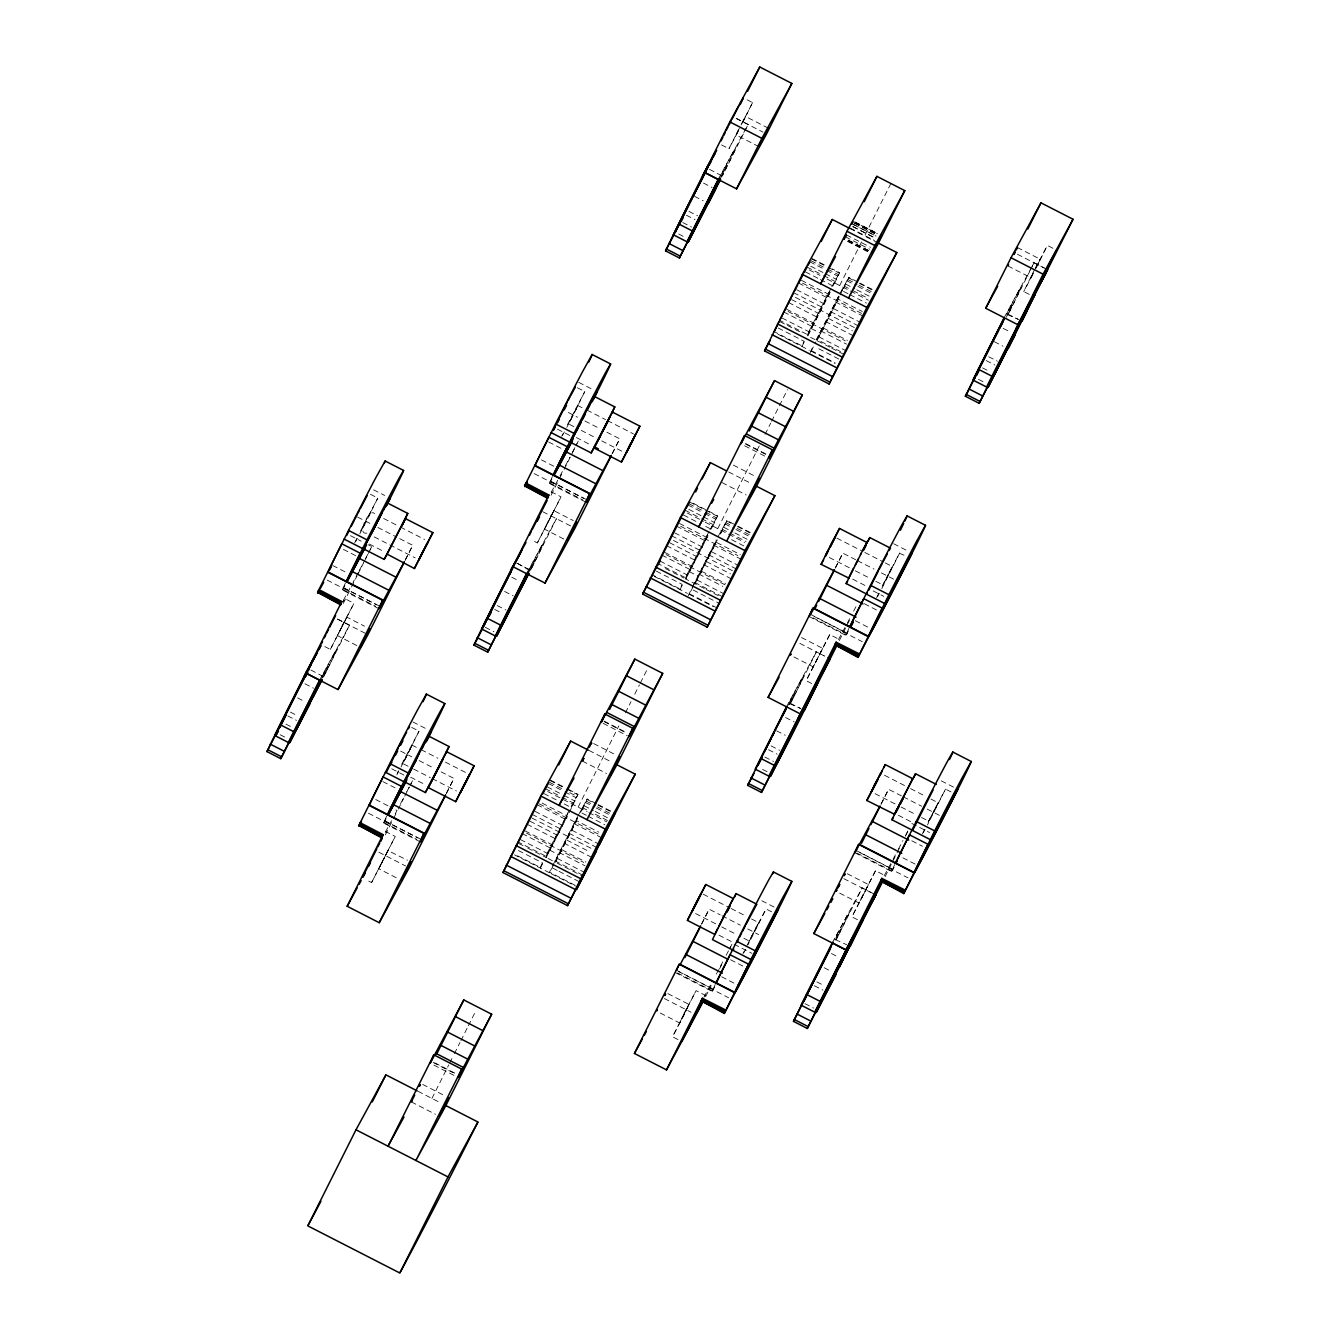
<?xml version="1.0" encoding="UTF-8"?>
<svg xmlns="http://www.w3.org/2000/svg" width="1340" height="1340" viewBox="0 0 1340 1340"><rect width="100%" height="100%" fill="white"/><g stroke="black" fill="none" stroke-linecap="round" stroke-linejoin="round"><path stroke-width="0.75" stroke-dasharray="5 3.75" d="M322.772 676.968L322.27 677.437M529.685 570.471L517.826 563.554M721.372 176.26L720.87 176.713M789.629 703.651L800.231 708.257M1007.312 314.531L1017.914 319.121M835.457 939.658L846.729 944.734M324.799 646.6L330.344 649.431L353.961 603.335L344.748 598.595L343.358 601.744M330.344 649.431L346.876 617.154L364.463 626.182M356.775 645.528L337.429 635.612L340.779 628.728M385.685 832.542L385.987 831.721L395.216 836.445L394.898 837.266L371.582 882.558L366.055 879.727M371.582 882.558L395.216 836.445M396.255 877.734L378.667 868.722L387.913 850.582L407.46 860.196M388.114 850.28L383.541 859.543M551.444 492.919L551.762 492.098L560.974 496.822L560.673 497.643L537.357 542.934L531.812 540.104M537.357 542.934L560.974 496.822M563.788 539.015L544.442 529.099L549.015 519.836L553.889 510.657L573.235 520.573M553.889 510.657L544.442 529.099M721.557 144.938L728.927 148.723L752.561 102.611L745.174 98.825M758.875 146.613L736.012 134.888L739.379 128.02M768.339 128.171L745.476 116.446L742.109 123.314M752.561 102.611L741.891 124.268M678.023 1039.572L672.496 1036.741L689.028 1004.464L666.164 992.756M660.235 1013.006L679.581 1022.906L682.931 1016.038M705.041 996.173L705.343 995.352L696.113 990.628L679.581 1022.906M811.705 683.517L806.178 680.67L829.293 635.327L829.795 634.574L839.024 639.297L838.723 640.101M793.917 656.935L813.263 666.851L822.71 648.393L799.846 636.684M822.71 648.393L813.263 666.851M829.795 634.574L806.178 680.67M1029.288 294.381L1023.743 291.534L1034.413 269.876M1007.965 265.99L1030.828 277.698L1033.073 273.059M1017.412 247.548L1040.292 259.257L1035.72 268.519M1052.905 248.269L1047.378 245.421L1035.937 268.586M857.449 919.692L851.922 916.845L875.053 871.502L875.556 870.732L884.769 875.455L884.467 876.276M839.661 893.11L859.007 903.009L868.454 884.568L845.59 872.859M875.556 870.732L851.922 916.845M379.019 608.745L342.337 589.952L346.022 581.61M420.274 841.855L383.575 823.062L387.26 814.72M586.032 502.232L549.35 483.455L553.035 475.097M809.142 616.551L845.825 635.361L849.51 627.019M675.461 972.622L712.143 991.416L715.828 983.074M854.887 852.726L891.586 871.536L895.271 863.195M743.901 938.301L749.311 941.065L752.946 933.645M751.556 918.972L758.758 922.674L749.311 941.065M771.589 911.82L766.061 908.972L748.021 944.834M366.892 533.136C355.536 535.112 370.091 506.872 374.547 513.806M370.946 511.964L367.294 519.384M370.426 494.276L377.813 498.061L365.636 522.617M408.13 766.262L402.737 763.499L412.067 745.241L419.387 748.775M412.184 745.09L408.549 752.51M411.682 727.402L419.052 731.171L406.874 755.743M573.905 426.639L568.495 423.875L577.825 405.618L585.161 409.152M577.959 405.467L574.307 412.887M577.44 387.779L584.826 391.548L572.649 416.12M875.791 581.309L882.993 585.01L899.442 553.303L905.287 555.748M885.238 562.917L892.44 566.602L882.993 585.01M899.743 552.918L881.703 588.763M921.535 817.484L928.737 821.186L932.389 813.765M930.982 799.092L938.184 802.777L928.737 821.186M951.031 791.923L945.504 789.093L927.464 824.938M569.131 812.76L578.043 794.302L566.988 788.624M586.384 815.306L580.856 812.476L587.272 799.025L596.484 803.749M705.761 526.436L711.289 529.267L717.704 515.816L690.033 501.629M688.224 595.848L691.34 589.081M720.518 533.99L726.933 520.54L736.146 525.263M820.315 279.524L833.229 286.14L839.627 272.673L832.257 268.904M810.147 352.705L813.263 345.954M847.969 293.695L842.441 290.864L848.856 277.397L858.069 282.12M571.426 807.568L572.85 804.302L572.113 805.474M711.088 529.082L712.495 525.816L710.116 529.953M580.656 812.291L582.062 809.025L581.326 810.197M693.651 585.128L716.883 539.266M833.011 285.939L834.435 282.673L832.04 286.827M720.317 533.806L721.724 530.539L719.346 534.677M354.681 542.868L357.244 537.541M561.694 436.371L562.968 433.691M876.611 597.74L879.191 592.414M742.93 953.795L744.202 951.132M922.372 833.899L924.935 828.572M545.95 856.344L568.009 813.012M685.611 577.858L707.671 534.526M807.534 334.715L829.594 291.4M555.179 861.067L577.239 817.752M816.764 339.439L838.823 296.123M840.197 294.884L843.647 287.397L841.269 291.55M397.193 773.314L398.499 770.668M322.622 678.04L328.216 666.265L321.366 678.492M721.221 177.332L726.799 165.54L719.965 177.768M529.534 571.527L535.129 559.752L528.278 571.979M552.499 865.891L577.59 816.63M692.16 587.406L716.331 539.886M789.478 704.723L795.072 692.931L788.221 705.158M1006.34 317.262L1012.755 303.812L1007.831 312.404M836.127 939.055L840.9 928.955L835.959 937.548M527.675 848.053L546.117 857.5L568.462 813.631M704.22 588.461L685.779 579.014L708.123 535.146M815.089 339.656L807.702 335.871L830.046 292.019M547.976 858.438L555.346 862.223L577.674 818.355M717.336 539.869L695.008 583.738L716.347 542.332L740.317 554.626M829.845 347.211L816.931 340.611L839.259 296.743M332.705 656.365L349.522 625.194L335.854 618.226L366.155 633.753M731.305 155.658L748.105 124.486L734.454 117.501M539.618 549.852L541.544 546.017M569.282 810.147L545.749 856.143L518.094 841.972M708.944 531.662L685.41 577.657L657.739 563.487M830.867 288.536L807.333 334.531L779.679 320.361M685.779 579.014L708.793 534.275M807.702 335.871L830.716 291.132M838.254 296.76L816.562 339.255L840.532 351.549M746.983 945.471L754.621 930.429M343.224 603.519L350.594 588.83M351.516 587.004L357.043 575.982M357.964 574.14L363.492 563.118M364.413 561.276L371.783 546.586L368.232 544.777M322.103 676.315A61.54 0.921 -62.9 0 1 323.677 676.733L349.522 625.194M405.266 560.221L412.737 545.33L398.047 537.809M551.159 495.197L558.529 480.491M559.45 478.665L563.135 471.312M564.056 469.469L575.111 447.426M576.033 445.6L578.796 440.09M385.401 834.803L392.754 820.114M393.675 818.288L397.36 810.934M398.281 809.092L403.809 798.071M404.73 796.245L409.337 787.049M410.258 785.223L413.022 779.712M720.686 175.607A61.54 0.921 -62.9 0 1 722.277 176.026L748.105 124.486M529.015 569.818A61.54 0.921 -62.9 0 1 530.59 570.22L556.435 518.697L526.486 573.62M612.28 453.724L619.75 438.833L606.903 432.25M446.505 793.347L453.975 778.456L441.128 771.874M431.932 1098.431L448.749 1064.865M449.687 1063.005L453.423 1055.552M454.361 1053.675L459.972 1042.503M460.91 1040.627L467.442 1027.579M468.38 1025.72L475.868 1010.796M578.126 807.132L618.862 725.895M625.395 712.846L631.006 701.658M634.741 694.204L639.431 684.874M640.353 683.015L646.902 669.966M717.771 528.647L759.445 445.55M765.056 434.361L770.668 423.172M771.606 421.313L787.501 389.605M839.711 285.521L861.771 241.502M890.865 183.496L864.534 236.008L850.615 228.872M835.373 568.043L842.843 553.152L855.691 559.735M799.561 683.048L801.488 679.212M788.958 702.997A61.54 0.921 -62.9 0 1 790.533 703.416L816.378 651.877L828.321 658.024M839.343 640.537L850.398 618.494M1017.244 293.912L1019.171 290.077M701.691 924.098L709.162 909.207L720.166 914.851M1006.642 313.878A61.54 0.921 -62.9 0 1 1008.216 314.28L1029.438 271.953M1030.376 270.111L1034.061 262.757L1047.713 269.759M705.661 996.608L711.188 985.587M719.48 969.054L723.165 961.701M729.613 948.854L732.377 943.343M881.134 804.201L888.587 789.327L901.435 795.893M845.389 919.056L847.316 915.22M874.149 894.031L862.206 887.901L836.361 939.424A61.54 0.921 -62.9 0 0 834.787 939.022M885.087 876.712L896.142 854.669M897.063 852.826L899.827 847.316M905.354 836.294L908.118 830.8M804.302 341.8L801.873 346.625M680.017 589.617L682.378 584.927M540.372 868.102L543.504 861.854M811.085 351.348L815.893 341.851M693.182 586.535L689.246 594.34L713.215 606.618M553.52 865.02L549.584 872.826L514.543 854.87M685.678 1011.332L689.028 1004.464M360.41 531.209L377.813 498.061M567.423 424.713L584.826 391.548M401.648 764.336L419.052 731.171M546.117 857.5L567.457 816.094L539.802 801.923M816.931 340.611L838.27 299.205L862.24 311.483M555.346 862.223L576.686 820.817L598.812 832.157M882.34 586.066L888.303 574.357M928.101 822.241L945.504 789.093M863.881 893.83L868.454 884.568M341.767 626.283L353.961 603.335M405.149 560.07L412.737 545.33M612.162 453.556L619.75 438.833M446.387 793.18L453.975 778.456M835.256 567.875L842.843 553.152M1035.184 268.385L1047.378 245.421M1035.401 268.435L1040.292 259.257M701.574 923.947L709.162 909.207M683.919 1013.593L696.113 990.628M684.69 1013.794L672.496 1036.741M754.186 931.25L766.061 908.972M881.017 804.05L888.587 789.327M366.071 521.796L359.773 533.906M365.569 558.579L369.12 551.728M370.007 550.02L371.783 546.586M573.085 415.283L566.787 427.41M407.31 754.906L401.012 767.033M572.582 452.066L577.021 443.506M406.807 791.689L411.246 783.13M726.163 955.32L730.601 946.76M905.589 835.44L908.252 830.298M933.611 811.353L938.184 802.777M741.824 123.246L745.476 116.446M738.055 131.739L728.927 148.723M382.319 861.938L378.667 868.722M1032.872 274.549L1023.743 291.534M862.659 896.225L859.007 903.009M364.849 524.158L361.482 530.372M571.862 417.644L568.495 423.875M406.087 757.268L402.737 763.499M889.073 572.817L892.44 566.602M755.392 928.888L758.758 922.674M358.433 572.214L353.023 582.448M359.321 570.505L363.793 561.996M565.447 465.717L569.902 457.191M400.576 803.631L404.144 796.814M853.597 611.191L856.277 606.082M716.347 974.079L723.483 960.445M898.453 849.074L902.925 840.548M738.507 130.315L736.012 134.888M1033.324 273.125L1030.828 277.698M831.822 286.727L839.627 272.673M709.899 529.853L717.704 515.816M840.08 293.259L848.856 277.397M571.192 806.529L578.043 794.302M718.156 536.385L726.933 520.54M578.495 814.871L587.272 799.025M343.308 600.404L352.102 584.156M551.192 492.333L559.115 477.66M560.036 475.951L562.767 470.826M385.418 831.956L391.531 820.7M395.183 813.866L396.992 810.449L389.906 806.814M838.455 639.515L846.394 624.842M847.299 623.134L850.029 618.008M703.919 997.161L710.887 984.331M884.199 875.69L892.139 861.017M893.043 859.308L895.773 854.183M355.586 541.762L357.378 538.429M562.599 435.249L564.391 431.932M396.824 774.872L398.633 771.538M877.516 596.618L879.325 593.285M743.834 952.69L745.643 949.356M923.277 832.793L925.069 829.46M319.573 680.117L334.632 652.53M718.173 179.409L733.215 151.805M786.429 706.8L816.378 651.877M1004.112 317.68L1031.08 268.218M1032.068 266.392L1034.061 262.757M832.257 942.807L862.206 887.901M342.337 589.952L347.144 581.728M549.35 483.455L554.157 475.231M383.575 823.062L388.399 814.854M845.825 635.361L850.649 627.137M712.143 991.416L716.967 983.208M891.586 871.536L896.393 863.312M529.183 570.924L529.92 569.751M1006.809 314.984L1007.546 313.811M789.126 704.103L789.863 702.947M834.954 940.127L835.691 938.955M346.876 617.154L337.429 635.612M855.272 222.038L877.566 233.428M853.279 221.418L877.449 233.746M855.071 222.34L877.365 233.73M854.552 223.261L876.846 234.651M851.922 223.763L876.075 236.108M852.776 226.611L875.07 238.001M550.254 481.06L586.954 499.803M343.241 587.573L379.94 606.317M384.479 820.683L421.196 839.426M1017.412 254.248L1044.145 267.933M736.23 118.423L762.962 132.124M854.702 223.294L877.013 234.684M853.982 224.768L876.293 236.158M853.027 226.678L875.338 238.084M850.046 227.968L874.199 240.312M866.276 236.895L878.454 243.143M1008.216 314.28L1018.584 319.607M846.444 234.952L870.598 247.297M845.456 236.862L869.593 249.207M848.388 240.212L868.823 250.664M848.22 240.178L868.672 250.63M709.496 169.343L722.277 176.026M847.784 241.116L868.303 251.568M847.667 241.434L868.102 251.887M1003.275 328.401L1010.176 331.952M703.483 183.061L712.126 187.483M994.314 341.7L1002.957 346.139M694.522 196.344L703.182 200.782M811.973 258.503L824.87 265.119M859.912 283.075L876.511 291.584M811.588 258.905L826.328 266.459M828.187 267.397L839.242 273.075M848.471 277.799L857.684 282.522M859.526 283.46L876.125 291.969M811.035 260.68L825.792 268.234M827.634 269.173L838.706 274.851M847.919 279.574L857.148 284.298M858.99 285.236L875.59 293.745M809.896 261.836L824.653 269.39M826.495 270.328L837.567 276.007M846.78 280.73L856.009 285.453M857.851 286.408L874.45 294.901M988.736 356.758L997.396 361.18M810.7 266.208L823.597 272.824M825.457 273.762L836.512 279.44M845.741 284.164L854.954 288.887M856.796 289.825L873.395 298.334M807.048 267.112L821.788 274.666M823.648 275.604L834.703 281.283M843.932 286.006L851.302 289.775M853.144 290.73L867.901 298.284M809.226 269.893L819.98 275.404M827.149 279.089L848.672 290.11M850.465 291.031L868.387 300.21M986.173 360.577L994.816 365.016M688.961 211.402L697.604 215.841M805.558 271.953L818.472 278.569M849.811 294.632L866.41 303.142M686.398 215.221L695.041 219.659M982.555 367.897L989.473 371.448M801.387 280.295L829.041 294.482M802.593 283.159L861.62 313.392M682.78 222.541L691.423 226.979M798.64 283.092L826.294 297.262M835.524 302.003L863.178 316.173M978.535 379.387L983.711 382.034M796.613 289.725L824.268 303.895M833.497 308.619L859.308 321.851M793.665 292.723L821.319 306.894M830.549 311.617L858.203 325.804M678.744 234.031L685.661 237.582M795.374 297.346L854.384 327.58M791.572 299.591L819.226 313.761M828.455 318.484L852.424 330.779M788.624 302.589L816.278 316.759M825.507 321.483L853.161 335.67M786.597 309.222L814.251 323.392M823.48 328.116L847.45 340.41M788.071 311.5L845.239 340.796M783.85 312.019L811.504 326.19M820.733 330.913L846.545 344.146M811.337 328.568L820.549 333.291M782.024 317.965L809.695 332.136M818.908 336.859L846.579 351.03M780.048 321.701L785.575 324.531M787.418 325.486L802.174 333.04M831.688 348.166L844.585 354.782M778.222 327.998L804.034 341.231L801.856 345.821L774.185 331.65M818.79 348.785L840.934 360.125M811.069 350.544L835.055 362.822M777.971 334.196L809.327 350.259M811.169 351.197L835.138 363.492M745.442 443.506L767.736 454.93M745.744 444.16L768.021 455.567M744.621 445.784L765.04 456.253M578.763 382.369L593.519 389.94M893.679 543.739L908.436 551.293M733.365 465.114L755.659 476.521M728.692 471.981L751.572 483.723M586.954 410.074L605.58 419.621M607.439 420.576L633.502 433.925M836.88 538.144L862.96 551.494M864.819 552.448L883.445 561.996M722.059 482.601L746.196 494.979M568.294 412.469L577.523 417.209M584.893 420.978L599.566 428.498M857.516 560.673L874.032 569.131M881.385 572.9L894.283 579.5M581.225 430.391L594.256 437.075M601.71 440.894L622.196 451.379M829.293 557.49L853.496 569.902M855.372 570.857L870.263 578.478M576.351 437.56L591.024 445.064M852.659 579.115L865.489 585.714M557.507 429.185L569.919 435.55M873.144 590.906L883.78 596.367M737.988 526.201L754.587 534.71M689.648 502.031L717.319 516.202M726.531 520.925L735.76 525.649M737.603 526.603L754.202 535.096M689.112 503.806L703.869 511.361M705.711 512.316L716.766 517.977M725.995 522.701L729.68 524.593M737.067 528.379L753.649 536.888M687.973 504.962L702.73 512.517M704.572 513.471L715.644 519.133M724.856 523.856L734.086 528.58M735.928 529.534L752.527 538.044M688.76 509.334L701.674 515.95M703.517 516.905L714.589 522.567M723.801 527.29L733.03 532.014M734.873 532.968L751.472 541.477M685.108 510.239L699.865 517.793M701.708 518.747L712.78 524.409M721.992 529.132L745.978 541.427M548.646 441.982L562.833 449.252M687.303 513.036L703.433 521.294M705.225 522.215L726.749 533.236M728.541 534.158L744.672 542.432M864.283 603.704L878.454 610.973M683.635 515.096L696.532 521.712M731.573 539.652L744.487 546.268M679.464 523.438L707.118 537.608M680.67 526.285L737.837 555.581M676.717 526.235L704.371 540.405M713.6 545.129L741.255 559.299M541.477 459.921L553.906 466.286M855.356 620.738L869.526 628.008M674.69 532.851L702.344 547.038M711.573 551.762L739.228 565.932M671.742 535.849L699.396 550.037M708.625 554.76L736.28 568.931M673.434 540.472L732.461 570.706M550.673 481.462L583.704 498.363M814.151 616.433L847.165 633.368M669.631 542.717L697.303 556.904M706.515 561.628L730.501 573.905M534.191 473.606L555.48 484.494M842.743 631.693L862.24 641.693M549.568 482.869L582.582 499.786M813.028 617.857L846.043 634.775M666.683 545.715L694.355 559.902M703.584 564.626L731.238 578.796M664.657 552.348L692.328 566.519M701.557 571.259L725.526 583.537M666.148 554.643L725.158 584.877M661.927 555.145L689.581 569.316M698.81 574.039L722.779 586.334M689.396 571.694L698.626 576.418M660.101 561.091L687.772 575.262M696.984 579.986L724.655 594.156M694.622 582.381L722.294 596.568M665.494 568.612L683.936 578.059M706.063 589.399L720.819 596.97M542.767 511.713L571.393 526.335M799.829 643.384L824.787 656.165M656.298 571.125L682.11 584.357L679.933 588.947L652.262 574.776M693.182 590.035L718.994 603.251M689.145 593.67L716.816 607.841M654.205 576.384L687.403 593.385M373.592 489.82L384.664 495.482M516.754 563.135L530.59 570.22M790.533 703.416L800.901 708.726M941.283 780.851L954.18 787.468M511.813 577.255L518.731 580.806M785.575 717.537L794.218 721.958M383.659 518.496L398.566 526.118M400.425 527.072L424.629 539.484M884.5 775.257L908.704 787.669M910.563 788.624L925.471 796.262M504.577 591.443L513.22 595.865M776.614 730.836L785.257 735.258M357.596 517.089L372.353 524.644M377.88 527.474L396.221 536.871M903.277 796.831L921.619 806.245M927.129 809.058L940.044 815.675M374.212 536.888L415.182 557.875M875.053 793.665L899.257 806.077M901.117 807.032L916.007 814.653M497.291 605.613L505.934 610.035M771.053 745.878L779.696 750.316M369.338 544.057L384.01 551.577M898.403 815.29L913.076 822.827M494.728 609.432L501.629 612.983M768.49 749.713L777.133 754.135M350.494 535.682L361.147 541.142M911.803 823.447L929.541 832.525M764.872 757.033L773.515 761.455M343.392 549.383L355.82 555.748M911.803 840.783L922.439 846.244M485.348 627.355L493.991 631.777M762.561 769.394L767.753 772.058M332.705 565.514L346.892 572.783M902.875 857.818L915.287 864.183M343.66 587.958L376.691 604.859M603.921 721.037L626.216 732.461M604.223 721.691L626.517 733.097M859.895 852.608L892.909 869.543M327.178 580.103L348.467 591.007M888.487 867.868L908.001 877.868M342.554 589.365L375.569 606.283M856.947 853.094L891.803 870.95M603.101 723.315L627.237 735.694M593.704 743.6L615.998 755.006M843.798 878.638L870.531 892.34M589.047 750.467L611.911 762.209M582.398 761.087L606.534 773.465M550.388 780.115L565.145 787.686M598.327 804.687L614.926 813.196M550.003 780.517L564.743 788.071M566.586 789.026L577.657 794.687M586.886 799.41L596.099 804.134M597.942 805.089L614.541 813.581M549.45 782.292L562.365 788.908M569.735 792.694L577.121 796.462M586.334 801.186L595.563 805.909M597.406 806.864L614.005 815.373M548.311 783.448L563.068 791.002M564.91 791.957L575.982 797.618M585.195 802.342L594.424 807.065M596.267 808.02L612.866 816.529M547.273 786.881L562.013 794.436M563.872 795.391L574.927 801.052M584.156 805.776L593.369 810.499M595.211 811.454L611.811 819.963M545.464 788.724L560.204 796.278M562.063 797.233L573.118 802.894M582.347 807.618L587.875 810.449M595.245 814.234L608.159 820.851M412.988 721.992L427.745 729.563M761.84 900.748L774.755 907.364M310.913 670.05L323.677 676.733M547.641 791.521L587.087 811.722M588.88 812.643L606.802 821.839M543.973 793.582L556.887 800.198M564.257 803.966L571.644 807.752M588.226 816.261L604.826 824.753M304.9 683.769L313.543 688.191M539.166 803.832L598.193 834.066M831.403 953.544L838.321 957.095M537.055 804.72L564.71 818.891M573.939 823.614L601.593 837.785M421.196 749.697L437.945 758.289M445.399 762.108L467.744 773.548M703.198 894.199L729.278 907.565M731.138 908.52L746.028 916.141M535.029 811.353L562.683 825.524M571.912 830.247L599.566 844.418M532.081 814.335L559.735 828.522M568.964 833.245L596.618 847.416M297.664 697.956L304.582 701.49M824.184 967.731L831.101 971.266M531.947 818.02L592.799 849.192M400.694 751.154L411.748 756.815M419.118 760.601L433.792 768.121M722.009 915.79L740.35 925.186M747.703 928.955L758.758 934.633M529.987 821.202L557.641 835.389M566.87 840.113L588.997 851.453M527.039 824.201L554.693 838.388M563.922 843.111L591.577 857.282M413.608 769.059L430.358 777.652M432.217 778.607L456.421 791.002M695.611 913.562L719.815 925.957M721.691 926.912L736.581 934.55M525.012 830.833L552.666 845.004M561.895 849.744L585.865 862.022M290.378 712.11L297.296 715.66M526.486 833.128L583.654 862.424M816.881 981.902L823.798 985.436M522.265 833.631L549.919 847.801M559.149 852.525L584.96 865.757M410.576 777.183L425.266 784.687M718.977 935.186L733.65 942.707M391.749 768.808L404.161 775.173M734.136 944.248L751.874 953.343M287.815 715.945L296.458 720.367M549.752 850.18L558.964 854.903M814.318 985.721L822.961 990.143M520.439 839.577L548.11 853.748M557.323 858.471L584.994 872.642M554.978 860.866L582.632 875.053M285.923 724.136L292.84 727.687M518.463 843.329L525.833 847.098M557.189 863.161L583 876.394M518.48 850.565L542.449 862.843L540.271 867.432L514.443 854.2M557.206 870.397L551.678 867.566L549.484 872.156L577.155 886.326M559.048 871.352L579.349 881.737M382.872 781.605L397.059 788.875M730.585 959.758L742.996 966.123M280.161 734.739L285.353 737.402M551.427 873.764L575.413 886.058M804.938 1003.643L813.581 1008.065M375.719 799.544L388.131 805.893M721.674 976.793L739.395 985.888M384.915 821.085L417.929 837.986M678.626 971.567L713.483 989.439M368.433 813.229L389.706 824.117M709.061 987.748L728.558 997.747M383.793 822.492L416.824 839.409M677.521 972.991L712.361 990.846M378.885 852.257L405.618 865.958M664.372 998.534L691.105 1012.236M434.746 1062.821L455.181 1073.306M433.189 1062.52L455.466 1073.943M433.925 1065.116L456.203 1076.523M422.67 1084.428L444.964 1095.852M417.996 1091.296L441.128 1103.138M411.363 1101.932L435.5 1114.294M810.08 614.139L846.729 632.982M855.825 850.297L892.49 869.141M676.399 970.194L713.048 989.037"/><path stroke-width="1.5" d="M318.853 589.55L341.834 601.509L340.661 604.876L317.613 592.313L348.551 530.422A62.176 0.921 -62.9 0 1 376.172 477.04L385.133 460.994L403.575 470.441A62.176 0.921 -62.9 0 1 386.054 506.52M360.108 822.659L383.072 834.619L381.9 837.986L358.852 825.44L389.789 763.549A62.176 0.921 -62.9 0 1 417.41 710.15L426.371 694.12L444.813 703.567A62.176 0.921 -62.9 0 1 427.309 739.646M525.866 483.053L548.847 494.996L547.675 498.38L524.627 485.817L555.564 423.926A62.176 0.921 -62.9 0 1 583.185 370.527L592.146 354.497L610.588 363.944A62.176 0.921 -62.9 0 1 592.213 401.732M725.56 1009.925L702.428 998.267L701.256 1000.88L724.304 1013.442L755.241 950.797A62.176 0.921 -62.9 0 1 782.861 897.415L791.823 881.368L773.381 871.921L769.127 879.224A62.176 0.921 -62.9 0 0 736.799 941.35L715.828 983.074L734.27 992.538M859.242 653.853L836.11 642.195L834.954 644.808L857.985 657.387L888.923 594.726A62.176 0.921 -62.9 0 1 916.543 541.343L925.505 525.313L907.063 515.867L902.808 523.153A62.176 0.921 -62.9 0 0 870.481 585.279L849.51 627.019L867.951 636.466M904.986 890.028L881.871 878.37L880.698 880.983L903.729 893.546L934.683 830.901A62.176 0.921 -62.9 0 1 962.304 777.518L971.249 761.489L952.807 752.025L948.552 759.328A62.176 0.921 -62.9 0 0 916.242 821.454L895.271 863.195L913.712 872.642M979.473 368.399L967.296 392.871M320.628 680.402L280.797 758.674L266.962 751.589L274.717 735.476A61.54 0.921 -62.9 0 1 308.451 669.33M280.797 758.674L319.573 680.117L305.738 673.032L274.717 735.476L288.368 742.477A61.54 0.921 -62.9 0 1 320.461 679.464M527.541 573.905L487.71 652.178L473.874 645.093L481.63 628.962A61.54 0.921 -62.9 0 1 520.54 552.968M487.71 652.178L526.486 573.62M719.212 179.694L679.397 257.967L665.561 250.882L673.317 234.768A61.54 0.921 -62.9 0 1 712.227 158.773M679.397 257.967L718.173 179.409L704.337 172.324L673.317 234.768L686.968 241.753A61.54 0.921 -62.9 0 1 719.061 178.756M599.566 844.418L614.926 813.196L567.524 905.622L502.969 872.541L540.74 795.994L570.673 741.087L588.361 750.149M755.157 485.566L774.889 495.666L707.168 627.137L642.631 594.056L680.385 517.508L710.334 462.602L726.196 470.742M878.873 243.361L896.812 252.54L829.108 383.994L764.554 350.929L802.325 274.382L832.257 219.459L849.945 228.537M567.524 905.622L605.278 829.075L635.227 774.152L615.495 764.051M707.168 627.137L744.94 550.589L774.889 495.666M829.108 383.994L866.863 307.463L896.812 252.54M836.579 646.048L790.449 737.921L770.349 776.58L803.698 710.033L761.489 792.443L747.653 785.357L786.429 706.8M761.489 792.443L800.265 713.885L768.105 697.386L812.928 608.193L849.51 627.019M1015.15 333.962L1021.381 320.897L979.172 403.323L965.336 396.238L1004.112 317.68M979.172 403.323L1043.09 274.181L1073.039 219.258L1040.962 202.826L1011.013 257.749L985.687 308.25L1017.948 324.766M836.277 973.929L816.177 1012.588L849.527 946.04L807.317 1028.467L793.481 1021.365L832.257 942.807L846.093 949.909L875.857 894.902M807.317 1028.467L846.093 949.909M1008.082 265.672L1008.518 264.734M809.142 616.551L812.928 608.193M714.84 934.449L687.403 920.396L696.901 901.234M730.769 902.959L733.281 898.571L705.828 884.5L691.892 911.652L695.527 904.232M733.717 949.072L733.215 950.261L712.461 939.625L724.337 915.304L736.096 893.613L756.849 904.249M736.096 893.613L734.32 897.482M387.361 553.788L384.161 559.417L363.408 548.78L387.026 502.785L407.779 513.421L401.196 527.307M386.54 503.957L387.026 502.785M384.161 559.417L407.779 513.421M386.975 554.475L405.4 518.58L432.854 532.65L414.412 568.529L387.21 554.174M405.4 518.58L402.503 524.694M414.412 568.529L423.909 549.367M437.142 770.869L425.4 792.543L404.647 781.907L428.281 735.894L449.034 746.531L445.969 753.047M427.778 737.084L428.281 735.894M575.111 388.014L575.295 387.21M600.538 435.852L591.174 452.92L570.421 442.284L594.039 396.272L614.792 406.908L611.727 413.423M425.4 792.543L449.034 746.531M464.729 784.336L455.667 801.655L428.214 787.585L446.639 751.707L474.092 765.777L464.595 784.922M594.039 396.272L587.825 409.135M446.254 752.628L446.639 751.707M591.174 452.92L614.792 406.908M632.748 440.625L621.425 462.032L593.989 447.962L612.413 412.084L639.867 426.154L631.726 442.317M612.028 413.005L612.413 412.084M455.667 801.655L465.164 782.493M621.425 462.032L639.867 426.154M848.773 578.093L821.085 564.324L830.582 545.162L839.51 528.446L866.963 542.499L866.578 543.437M839.51 528.446L830.013 547.608M867.399 593.017L866.896 594.19L846.143 583.553L861.369 553.102M848.521 578.394L853.379 568.361M889.124 550.489L890.53 548.194L869.777 537.558L868.002 541.41M894.517 814.268L866.829 800.499L874.97 784.336M912.322 779.595L912.707 778.674L885.254 764.621L883.881 767.619M933.075 789.997L912.657 830.365L891.887 819.728L912.707 778.674M894.283 814.569L897.18 808.456M936.275 784.369L915.522 773.733L913.763 777.585M327.58 572.163L382.671 600.32L379.019 608.745L404.194 561.912M368.818 805.273L423.909 833.43L420.274 841.855L445.45 795.022M534.593 465.65L589.684 493.807L586.032 502.232L611.207 455.399M433.842 1054.831L430.207 1063.206L463.807 999.942L491.663 1014.212L445.852 1105.567L415.919 1160.474L461.714 1069.119L433.842 1054.831L388.047 1146.202L403.993 1116.974M604.876 714.002L601.241 722.377L634.842 659.096L662.697 673.367L616.886 764.721L586.954 819.644L632.765 728.29L604.876 714.002L559.082 805.374L574.039 777.971M744.538 435.517L740.903 443.875L774.503 380.61L802.358 394.881L756.547 486.236L726.615 541.159L772.409 449.805L744.538 435.517L698.743 526.888L706.699 512.316M807.618 993.543L830.08 949.139M461.714 1069.119L458.062 1077.477L491.663 1014.212M632.765 728.29L629.096 736.648L662.697 673.367M772.409 449.805L768.758 458.163L802.358 394.881M321.416 643.904L322.505 641.575M362.671 877.03L376.858 848.722M411.916 1100.676L411.363 1101.932L412.067 1100.709M582.515 760.768L583.67 758.356M591.292 743.901L591.727 742.963L591.141 743.851M844.083 239.207L844.518 238.285M790.516 654.808L790.952 653.87L790.6 654.825M657.27 1009.941L656.835 1010.879L657.421 1009.975M1016.859 248.804L1017.412 247.548L1015.921 250.212M836.696 890.045L836.143 891.301L836.847 890.078M715.242 933.528L717.754 928.335M774.185 331.65L778.841 322.036M757.284 766.078L762.762 754.788M676.399 970.194L679.246 964.264L715.828 983.074M895.271 863.195L858.672 844.368L854.887 852.726L880.062 805.893M305.721 676.65L307.764 672.429M321.6 679.531L289.658 742.812L309.774 704.153M528.513 573.018L496.57 636.299L528.915 573.537M720.183 178.806L715.376 188.605M980.662 365.853L998.752 330.092M721.104 140.851L722.896 137.166M529.518 535.079L531.31 531.394M740.149 104.704L743.332 97.887L739.596 104.57M419.537 1086.204L420.257 1084.73M852.123 223.814L852.843 222.34L851.922 223.763M664.891 995.486L665.611 994.012M844.317 875.59L845.038 874.115M346.725 535.481L348.685 531.494M383.307 510.624L385.267 506.637M553.738 428.968L567.205 402.368M424.562 743.733L426.505 739.764M864.066 548.613L865.573 545.514M868.672 590.337L878.303 571.142M879.291 776.496L880.765 773.347L877.415 779.579M286.073 715.058L279.976 727.385M720.602 179.326L688.257 242.088L704.723 209.509M1073.039 219.258L988.032 387.444L1004.514 354.866M278.318 730.719L275.822 735.727L278.385 730.87M611.341 455.583L574.944 528.161L545.011 583.084L512.65 566.535L481.63 628.962L495.281 635.964A61.54 0.921 -62.9 0 1 527.374 572.951M765.023 750.769L766.865 747.05M976.693 375.351L979.172 370.342M822.81 999.238L882.323 882.223M324.297 637.89L325.888 634.691M723.701 135.575L725.275 132.375M532.114 529.786L547.189 500.373M412.636 1099.202L414.713 1095.048M845.239 236.811L846.193 234.885M835.825 646.115L815.39 685.41L835.289 645.981M702.143 1002.186L681.708 1041.465L701.607 1002.035M837.416 888.571L839.493 884.433M881.586 882.29L861.151 921.568L881.033 882.139M382.47 512.282L377.93 521.327M319.054 649.364L320.98 645.528L305.738 673.032M321.801 679.715L312.856 697.487M341.834 601.509L305.905 673.132L337.998 689.581L382.671 600.32M422.05 748.759L423.725 745.409M720.401 179.007L694.874 228.738M528.714 573.202L503.204 622.949M610.253 416.422L602.615 431.48M443.088 759.127L437.945 769.294M545.011 583.084L589.684 493.807M383.072 834.619L347.161 906.259L379.237 922.707L423.909 833.43M628.41 448.146L625.914 453.288L630.504 444.713M632.882 440.022L635.378 434.88L632.011 441.111M779.679 320.361L793.665 292.723M436.689 1054.011L463.807 999.942M609.6 709.446L634.842 659.096M749.261 430.961L774.503 380.61M864.233 201.687L876.929 176.361L904.785 190.632L878.454 243.143L848.521 298.05L874.852 245.555L904.785 190.632M828.07 550.438L825.574 555.581L828.941 549.367M863.546 550.405L866.059 545.397M763.599 753.13L770.919 738.591M698.844 898.386L701.339 893.244L697.972 899.475M730.367 904.684L726.917 911.569M736.933 942.422L738.608 939.072M873.814 786.614L871.318 791.756L872.608 789.511M880.413 774.637L882.356 770.735M346.022 581.61L366.993 539.869A62.176 0.921 -62.9 0 1 399.303 477.744L403.575 470.441M386.657 505.381L390.191 498.329M404.328 562.08L367.93 634.658L337.998 689.581M704.505 172.424L729.831 121.923L759.78 67L791.856 83.432L766.53 133.95L736.581 188.856L704.505 172.424L713.483 155.942M553.035 475.097L574.006 433.373A62.176 0.921 -62.9 0 1 606.317 371.247L610.588 363.944M747.586 91.321L759.78 67M593.67 398.868L597.205 391.816M387.26 814.72L408.231 772.996A62.176 0.921 -62.9 0 1 440.558 710.87L444.813 703.567M548.847 494.996L512.919 566.636L521.913 550.154M426.137 742.025L431.43 731.439M736.581 188.856L761.907 138.355L791.856 83.432M445.583 795.206L409.186 867.784L379.237 922.707M417.209 1090.894L385.92 1074.864L355.988 1129.788L307.798 1225.866L399.822 1273L447.995 1176.922L477.928 1121.999L444.813 1105.031M558.73 764.922L570.673 741.087M695.628 491.931L697.453 488.262M702.059 479.1L710.334 462.602M821.236 241.468L832.257 219.459M876.929 176.361L846.981 231.284L820.666 283.779L835.507 256.577M635.227 774.152L576.384 889.743L596.484 851.084M814.854 608.98L816.713 605.245M818.572 601.526L834.452 569.902M1027.813 229.006L1040.962 202.826M836.11 642.195L800.198 713.835L830.13 658.912M787.317 706.146A61.54 0.921 -62.9 0 0 755.224 769.143L768.875 776.145A61.54 0.921 -62.9 0 1 813.212 690.033L830.013 658.895M702.897 1002.119L666.516 1069.889L634.423 1053.458L679.246 964.264M684.891 957.598L699.832 927.816M912.121 553.186L857.985 657.387M666.516 1069.889L702.428 998.267M778.44 909.257L724.304 1013.442M875.874 895.07L845.942 949.993L813.849 933.561L858.672 844.368M861.536 843.279L868.99 828.405M870.866 824.669L879.258 807.936M845.942 949.993L881.871 878.37M860.967 922.205L859.041 926.057A61.54 0.921 -62.9 0 0 814.703 1012.152L801.052 1005.168A61.54 0.921 -62.9 0 1 833.145 942.154M957.882 789.361L903.729 893.546M326.692 633.1L328.568 629.381M266.962 751.589L280.63 725.174M322.002 680.05L296.291 729.462M726.213 130.516L728.089 126.814M689.011 204.115L675.293 232.256M483.606 626.467L500.055 592.983M1014.062 254.416L1015.184 252.188M767.787 745.191L771.103 738.608M758.172 765.173L762.108 757.385M804 1001.198L807.149 994.95M351.18 526.486L354.078 520.774M422.552 552.365L418.901 559.785L428.365 541.394L424.998 547.608M400.727 745.006L402.888 740.735M607.556 422.1L596.769 442.769M442.803 759.378L430.994 782.393M465.952 781.923L469.603 774.503L466.236 780.734M718.692 926.777L730.501 903.78M726.983 912.172L729.865 906.476M739.446 937.414L741.606 933.126M878.286 778.49L874.685 785.542M898.118 806.881L915.522 773.733M839.359 967.262L854.719 936.04L816.01 1011.348L817.048 1009.841M689.933 202.34L691.742 198.772M674.422 233.964L665.561 250.882M475.851 641.726L482.752 628.159M769.964 340.779L764.554 350.929M651.491 577.138L642.631 594.056M772.024 736.816L773.833 733.248M753.934 773.515L747.653 785.357M354.832 519.284L357.144 514.778M377.16 522.834L363.408 548.78M329.506 627.522L335.62 615.596M564.19 409.889L566.502 405.384M398.382 747.888L386.523 772.075M728.86 125.323L731.138 120.835M582.632 419.336L584.944 414.831M416.606 758.273L411.866 767.954M417.544 757.117L415.099 761.891M708.357 203.445L715.594 189.258M628.527 447.56L630.922 442.87M830.147 547.005L835.021 537.189L830.448 545.765M855.255 565.011L858.32 558.998M771.706 737.017L781.739 717.537M698.726 898.973L687.403 920.396M1008.132 348.785L1015.368 334.615M742.327 931.702L745.392 925.705M873.931 786.027L876.326 781.337M878.152 779.093L873.395 788.372M297.748 690.519L280.881 724.471L281.417 723.617M731.908 119.344L738.776 106.162M692.646 196.997L699.849 183.044M500.976 591.208L508.178 577.255M537.256 521.226L539.551 516.754M696.767 901.82L705.828 884.5M746.162 924.231L756.531 904.634M357.897 513.304L359.422 510.356M423.775 549.969L432.854 532.65M399.153 746.413L406.64 732.092M395.367 755.442L397.662 751.02M578.813 426.74L581.108 422.318M413.809 764.889L416.103 760.467M794.486 291.115L797.803 284.7M998.585 330.009L974.046 379.12L974.984 377.746M879.074 569.634L882.122 563.738M876.193 781.94L885.254 764.621M903.21 797.836L895.371 812.76M900.296 804.184L903.344 798.288M298.636 688.827L305.972 674.841M377.83 846.863L379.756 843.162M368.601 866.394L370.527 862.692M853.346 622.112L850.649 627.137L813.966 608.327L834.318 569.718M1013.76 254.349L1014.916 252.121M734.437 992.203L680.284 964.398L700.636 925.789M838.639 886.728L839.795 884.5M360.192 508.865L367.194 495.632M383.843 600.521L347.144 581.728L366.607 544.827M319.439 682.11L289.507 741.573L290.529 740.065M568.143 400.576L570.003 396.975M557.574 422.686L559.433 419.085M584.726 414.144L577.506 428.482L578.059 427.56M580.873 422.267L578.78 426.221M576.016 432.133L577.875 428.532M590.856 494.024L554.157 475.231L571.845 441.748M512.533 568.512L482.969 627.572M417.829 755.928L418.951 753.767M718.039 181.403L688.09 240.848L689.129 239.341M412.117 768.155L408.65 774.771M425.098 833.631L388.399 814.854L406.958 779.662M463.506 786.697L460.156 792.912L474.092 765.777M798.64 283.092L803.196 274.365M681.273 517.491L651.726 576.552M540.707 797.719L502.969 872.541M825.44 556.402L827.634 552.197M860.397 554.626L864.183 547.708M782.644 715.778L786.295 708.793M999.422 328.401L1003.978 319.657M883.06 561.929L887.331 553.822M872.658 789.779L866.829 800.499M899.358 805.993L895.891 812.593M831.219 946.559L793.481 1021.365M700.619 181.587L702.931 177.181M508.949 575.781L511.26 571.393M999.623 328.401L1002.722 322.538M380.577 841.57L382.252 838.405M845.456 236.862L846.444 234.952M589.365 747.218L590.354 745.308M308.502 669.581L275.672 734.488L276.693 732.98M570.806 395.467L574.207 389.136M390.208 765.308L391.799 762.309M708.039 167.065L674.656 233.378M681.055 221.653L683.031 217.917M575.212 433.641L571.812 439.989M489.368 615.864L491.361 612.112M528.278 571.979L496.42 635.059L497.442 633.552M804.168 272.539L807.048 267.112M682.228 515.682L685.108 510.239M658.124 564.844L660.101 561.091M542.583 794.168L548.311 783.448M862.592 550.422L869.777 537.558M776.966 763.231L808.891 700.033L770.182 775.341L771.22 773.833M994.665 374.095L1026.591 310.897L987.881 386.205L988.903 384.697M703.751 175.657L705.393 172.609M583.888 758.423L582.599 760.785M419.32 1086.154L420.107 1084.697M798.339 717.738L815.139 686.197M1016.022 328.602L1032.822 297.078L1030.896 300.914A61.54 0.921 -62.9 0 0 986.575 387.026L972.907 380.024A61.54 0.921 -62.9 0 1 1004.163 318.635M664.673 995.419L665.444 993.962M844.1 875.523L844.887 874.065M844.167 953.745L863.429 918.922L862.709 920.848A61.473 0.871 -65.1 0 0 850.197 946.509M553.37 430.525L555.179 427.192M412.301 767.183L413.022 765.844M407.846 776.279L404.647 781.907M596.484 443.574L593.989 447.962M430.709 783.197L428.214 787.585M823.581 559.936L821.085 564.324M864.468 546.904L866.963 542.499M309.456 667.772L311.366 664.255M708.994 165.306L710.904 161.788M807.986 265.353L809.896 261.836M686.063 508.48L689.648 502.031M305.905 673.132L316.893 652.999M347.161 906.259L357.144 887.951M359.137 884.283L361.13 880.631M363.123 876.963L365.116 873.312M711.691 503.137L713.701 499.485M768.105 697.386L779.093 677.253M985.687 308.25L997.663 286.274M1017.764 324.682L1047.713 269.759M1045.786 273.611L1030.896 300.914L1035.284 293.778L1034.564 295.704A61.473 0.871 -65.1 0 0 1022.051 321.366M634.423 1053.458L642.413 1038.802M644.406 1035.15L646.399 1031.482M813.849 933.561L824.837 913.428M826.83 909.76L828.823 906.108M830.817 902.44L832.827 898.772M320.26 588.595L323.694 582.331M303.812 676.884L317.144 652.798M704.337 172.324L714.806 153.413M702.411 176.16L716.699 150.365M510.724 570.371L525.983 542.466M844.15 239.224L844.669 238.319M810.482 614.558L813.095 609.884M408.432 728.759L409.521 726.833M847.55 581.259L846.143 583.553M893.294 817.433L891.887 819.728M317.597 593.067L319.372 590.086M524.61 486.571L527.273 482.099M358.852 826.194L361.515 821.721M701.256 1001.633L703.031 998.652M813.212 690.033L817.601 682.914L816.881 684.841A61.473 0.871 -65.1 0 0 804.352 710.502M308.451 670.335L309.172 669.179M473.874 645.093L474.98 643.418M965.336 396.238L966.442 394.563M835.524 643.518L858.622 655.226M881.284 879.693L904.366 891.401M701.842 999.573L724.94 1011.298M1011.013 257.749L1043.09 274.181M729.831 121.923L761.907 138.355M846.981 231.284L874.852 245.555M866.863 307.463L802.325 274.382M978.267 369.203L991.935 376.205M678.677 223.947L692.328 230.932M968.636 388.784L982.471 395.87M966.056 394.312L979.892 401.397M668.861 243.428L682.697 250.513M666.281 248.955L680.117 256.041M777.485 323.895L842.039 356.976M772.125 334.715L836.679 367.797M767.854 343.476L832.408 376.54M765.274 349.003L829.829 382.067M765.978 397.193L793.833 411.464M757.954 412.603L785.809 426.874M751.02 425.768L778.875 440.039M746.514 434.009L774.369 448.28M555.564 423.926L574.006 433.373M870.481 585.279L888.923 594.726M594.692 446.957L598.36 448.833M551.092 432.586L569.617 442.066M566.502 452.016L603.201 470.809M826.294 585.111L862.977 603.921M744.94 550.589L680.385 517.508M559.567 465.181L596.25 483.975M819.36 598.293L856.042 617.104M534.76 465.332L553.202 474.779M849.677 626.701L868.119 636.148M524.627 485.817L547.675 497.609M834.954 644.808L857.985 656.617M655.562 567.021L720.116 600.102M650.202 577.841L714.756 610.923M645.93 586.602L710.485 619.683M643.351 592.129L707.889 625.211M348.551 530.422L366.993 539.869M916.242 821.454L934.683 830.901M626.316 675.678L654.171 689.949M344.078 539.082L362.604 548.562M486.99 618.142L500.641 625.144M760.584 758.34L774.235 765.324M359.489 558.512L396.188 577.306M618.293 691.088L646.148 705.359M872.055 821.286L908.738 840.096M352.554 571.694L389.236 590.471M611.358 704.254L639.214 718.525M865.104 834.452L901.787 853.262M477.191 637.639L491.01 644.724M750.953 777.904L764.788 784.989M474.594 643.167L488.43 650.252M748.373 783.431L762.209 790.516M606.869 712.495L634.708 726.766M327.747 571.828L346.189 581.292M859.711 844.502L896.393 863.312M895.422 862.876L913.863 872.323M317.613 592.313L340.661 604.122M880.698 880.983L903.746 892.792M605.278 829.075L540.74 795.994M389.789 763.549L408.231 772.996M736.799 941.35L755.241 950.797M385.317 772.208L403.859 781.689M280.077 724.655L293.728 731.657M515.9 845.506L580.455 878.588M806.412 994.347L820.063 1001.332M400.727 791.639L437.426 810.432M692.613 941.183L727.469 959.055M510.54 856.327L575.094 889.408M393.793 804.804L430.492 823.597M685.678 954.348L722.361 973.158M270.278 744.135L284.097 751.221M796.781 1013.911L810.616 1020.996M506.269 865.087L570.823 898.169M267.682 749.663L281.517 756.748M503.689 870.615L568.244 903.696M794.201 1019.439L808.037 1026.541M368.986 804.955L387.428 814.402M358.852 825.44L381.9 837.232M701.256 1000.88L724.304 1012.688M455.282 1016.524L483.137 1030.795M447.258 1031.917L475.114 1046.188M440.324 1045.083L468.179 1059.354M435.818 1053.341L463.673 1067.611M355.988 1129.788L447.995 1176.922M866.092 593.972L884.618 603.486M911.853 830.147L930.362 839.661M732.41 950.043L750.936 959.541M525.246 484.427L548.261 496.319M318.233 590.923L341.248 602.816M359.489 824.05L382.486 835.942M712.997 157.316A61.54 0.921 -62.9 0 1 715.024 153.497M573.101 438.984A62.176 0.921 -62.9 0 1 554.056 474.444A62.176 0.921 -62.9 0 1 567.256 446.739L548.814 437.292A62.176 0.921 -62.9 0 0 535.447 465.164M592.146 354.497A62.176 0.921 -62.9 0 1 588.796 362.034M907.063 515.867A62.176 0.921 -62.9 0 1 904.785 521.143M903.729 523.387A62.176 0.921 -62.9 0 1 900.396 530.238M851.57 624.708A62.176 0.921 -62.9 0 1 863.747 598.645L882.189 608.109A62.176 0.921 -62.9 0 0 883.78 608.511A62.176 0.921 -62.9 0 0 925.505 525.313M365.217 547.172A62.176 0.921 -62.9 0 1 346.993 581.007A62.176 0.921 -62.9 0 1 360.242 553.236L341.8 543.789A62.176 0.921 -62.9 0 0 328.417 571.661M331.466 566.586A62.176 0.921 -62.9 0 1 329.623 569.835M385.133 460.994A62.176 0.921 -62.9 0 1 384.396 462.953M309.356 667.588A61.54 0.921 -62.9 0 1 317.379 652.463M952.807 752.025A62.176 0.921 -62.9 0 1 949.474 759.562M897.314 860.883A62.176 0.921 -62.9 0 1 896.845 860.749M897.499 859.275A62.176 0.921 -62.9 0 1 899.458 855.171M900.178 853.647A62.176 0.921 -62.9 0 1 909.492 834.82L927.933 844.267A62.176 0.921 -62.9 0 0 929.525 844.686A62.176 0.921 -62.9 0 0 971.249 761.489M385.736 1075.199A124.352 1.859 -62.9 0 1 372.269 1101.899M320.947 1201.26A124.352 1.859 -62.9 0 1 308.066 1225.33M477.794 1122.25A124.369 1.859 -62.9 0 1 400.007 1272.631M405.601 781.974A62.176 0.921 -62.9 0 1 388.198 814.184A62.176 0.921 -62.9 0 1 401.498 786.362L383.056 776.915A62.176 0.921 -62.9 0 0 369.673 804.787M426.371 694.12A62.176 0.921 -62.9 0 1 423.038 701.658M716.682 982.589A62.176 0.921 -62.9 0 1 730.066 954.717L748.507 964.163A62.176 0.921 -62.9 0 0 750.099 964.582A62.176 0.921 -62.9 0 0 791.823 881.368M773.381 871.921A62.176 0.921 -62.9 0 1 772.644 873.864M360.41 647.002L369.74 628.879L360.41 647.002M401.665 880.129L410.995 862.005L401.665 880.129M567.423 540.506L576.753 522.382L567.423 540.506M759.01 146.278L768.339 128.171L759.01 146.278M439.336 1115.885L448.666 1097.745L439.336 1115.885M610.37 775.039L619.716 756.916L610.37 775.039M750.031 496.554L759.361 478.43L750.031 496.554M871.955 253.461L881.284 235.321L871.955 253.461M1033.274 295.453L1032.973 296.257L1056.59 250.145L1033.274 295.453M752.159 958.519L751.656 959.708L775.291 913.696L752.159 958.519M370.694 534.509L379.94 516.587L370.694 534.509M885.841 602.464L885.338 603.653L908.972 557.641L885.841 602.464M931.585 838.622L931.099 839.812L954.717 793.816L931.585 838.622"/></g></svg>
